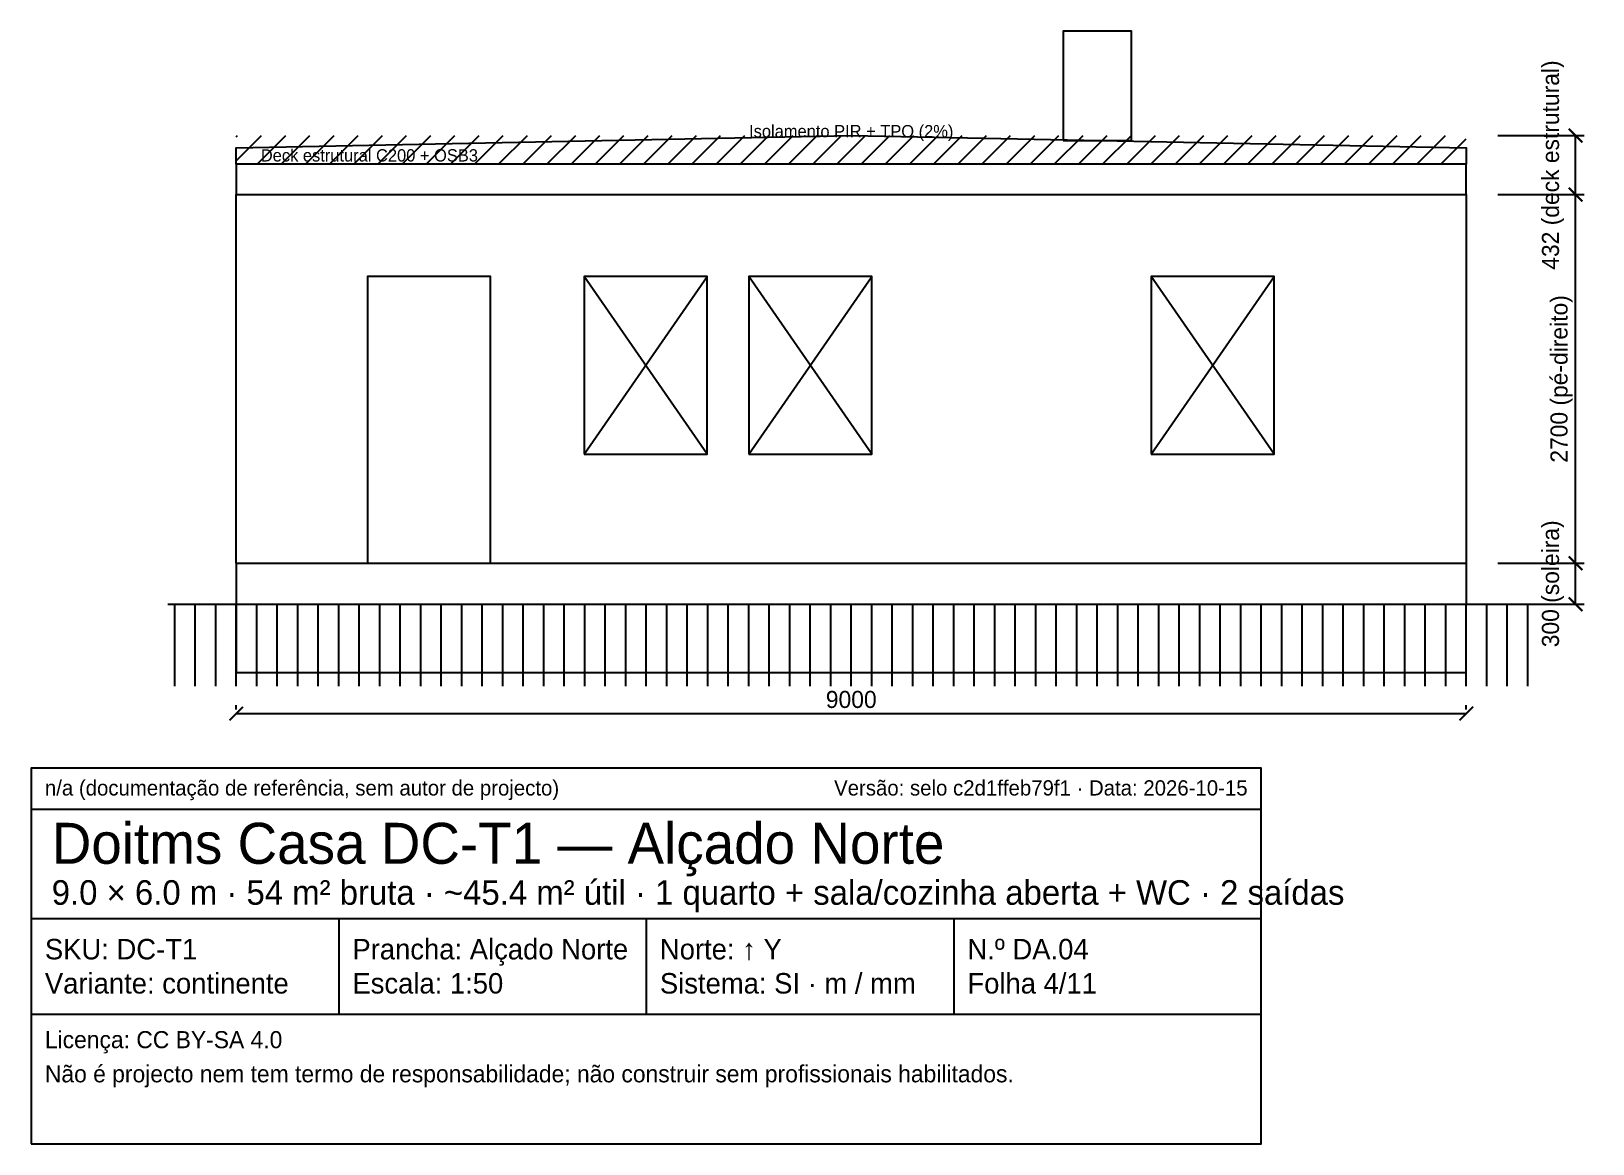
# Model space of a CAD drawing. Header units: millimetres. Extents: x -1500 to 9926, y -4250 to 3896.
import ezdxf
from ezdxf.enums import TextEntityAlignment as Align

# ---------------------------------------------------------------- set-up
doc = ezdxf.new("R2010")
doc.units = ezdxf.units.MM
for name, color, linetype in [('DC-COBERTURA', 8, 'CONTINUOUS'), ('DC-COTAS', 1, 'CONTINUOUS'), ('DC-DECK', 8, 'CONTINUOUS'), ('DC-HACHURA', 9, 'CONTINUOUS'), ('DC-LGSF-VIGAS', 5, 'CONTINUOUS'), ('DC-PAREDES-EXT', 7, 'CONTINUOUS'), ('DC-PAVIMENTO', 8, 'CONTINUOUS'), ('DC-TERRENO', 8, 'CONTINUOUS'), ('DC-TITULO', 7, 'CONTINUOUS'), ('DC-VAOS', 3, 'CONTINUOUS')]:
    doc.layers.add(name, color=color, linetype=linetype)
doc.dimstyles.new('DOITMS', dxfattribs={"dimtxt": 125, "dimasz": 100, "dimexe": 62.5, "dimexo": 30, "dimgap": 40, "dimtad": 1, "dimdec": 0, "dimblk": 'ARCHTICK', "dimcen": 2.5, "dimclrd": 256, "dimclre": 256, "dimclrt": 256, "dimazin": 3, "dimtfac": 1, "dimtmove": 0, "dimatfit": 3})

# ---------------------------------------------------------------- blocks, each defined once
blk = doc.blocks.new('_ARCHTICK')
at = {"color": 0, "linetype": 'BYBLOCK', "const_width": 0.15}
blk.add_lwpolyline([(-0.5, -0.5), (0.5, 0.5)], dxfattribs=at)

msp = doc.modelspace()

# ---------------------------------------------------------------- linework, layer by layer
at = {"layer": 'DC-COBERTURA'}
msp.add_lwpolyline([(6050, 3096), (6550, 3096), (6550, 3896), (6050, 3896)], close=True, dxfattribs=at)
at = {"layer": 'DC-DECK'}
for p, q in [((0, 2946.4), (185.6, 3132)), ((0, 3123.2), (8.8, 3132)), ((152.4, 2922), (362.4, 3132)), ((329.1, 2922), (539.1, 3132)), ((505.9, 2922), (715.9, 3132)), ((682.7, 2922), (892.7, 3132)), ((859.5, 2922), (1069.5, 3132)), ((1036.2, 2922), (1246.2, 3132)), ((1213, 2922), (1423, 3132)), ((1389.8, 2922), (1599.8, 3132)), ((1566.6, 2922), (1776.6, 3132)), ((1743.3, 2922), (1953.3, 3132)), ((1920.1, 2922), (2130.1, 3132)), ((2096.9, 2922), (2306.9, 3132)), ((2273.7, 2922), (2483.7, 3132)), ((2450.5, 2922), (2660.5, 3132)), ((2627.2, 2922), (2837.2, 3132)), ((2804, 2922), (3014, 3132)), ((2980.8, 2922), (3190.8, 3132)), ((3157.6, 2922), (3367.6, 3132)), ((3334.3, 2922), (3544.3, 3132)), ((3511.1, 2922), (3721.1, 3132)), ((3687.9, 2922), (3897.9, 3132)), ((3864.7, 2922), (4074.7, 3132)), ((4041.4, 2922), (4251.4, 3132)), ((4218.2, 2922), (4428.2, 3132)), ((4395, 2922), (4605, 3132)), ((4571.8, 2922), (4781.8, 3132)), ((4748.6, 2922), (4958.6, 3132)), ((4925.3, 2922), (5135.3, 3132)), ((5102.1, 2922), (5312.1, 3132)), ((5278.9, 2922), (5488.9, 3132)), ((5455.7, 2922), (5665.7, 3132)), ((5632.4, 2922), (5842.4, 3132)), ((5809.2, 2922), (6019.2, 3132)), ((5986, 2922), (6196, 3132)), ((6162.8, 2922), (6372.8, 3132)), ((6339.5, 2922), (6549.5, 3132)), ((6516.3, 2922), (6726.3, 3132)), ((6693.1, 2922), (6903.1, 3132)), ((6869.9, 2922), (7079.9, 3132)), ((7046.7, 2922), (7256.7, 3132)), ((7223.4, 2922), (7433.4, 3132)), ((7400.2, 2922), (7610.2, 3132)), ((7577, 2922), (7787, 3132)), ((7753.8, 2922), (7963.8, 3132)), ((7930.5, 2922), (8140.5, 3132)), ((8107.3, 2922), (8317.3, 3132)), ((8284.1, 2922), (8494.1, 3132)), ((8460.9, 2922), (8670.9, 3132)), ((8637.6, 2922), (8847.6, 3132)), ((8814.4, 2922), (9000, 3107.6)), ((8991.2, 2922), (9000, 2930.8))]:
    msp.add_line(p, q, dxfattribs=at)
for points in [[(0, 2922), (0, 3042), (4500, 3132), (9000, 3042), (9000, 2922)], [(0, 2700), (9000, 2700), (9000, 2922), (0, 2922)]]:
    msp.add_lwpolyline(points, close=True, dxfattribs=at)
at = {"layer": 'DC-HACHURA'}
for p, q in [((-450, -900), (-450, -300)), ((-300, -900), (-300, -300)), ((-150, -900), (-150, -300)), ((0, -900), (0, -300)), ((150, -900), (150, -300)), ((300, -900), (300, -300)), ((450, -900), (450, -300)), ((600, -900), (600, -300)), ((750, -900), (750, -300)), ((900, -900), (900, -300)), ((1050, -900), (1050, -300)), ((1200, -900), (1200, -300)), ((1350, -900), (1350, -300)), ((1500, -900), (1500, -300)), ((1650, -900), (1650, -300)), ((1800, -900), (1800, -300)), ((1950, -900), (1950, -300)), ((2100, -900), (2100, -300)), ((2250, -900), (2250, -300)), ((2400, -900), (2400, -300)), ((2550, -900), (2550, -300)), ((2700, -900), (2700, -300)), ((2850, -900), (2850, -300)), ((3000, -900), (3000, -300)), ((3150, -900), (3150, -300)), ((3300, -900), (3300, -300)), ((3450, -900), (3450, -300)), ((3600, -900), (3600, -300)), ((3750, -900), (3750, -300)), ((3900, -900), (3900, -300)), ((4050, -900), (4050, -300)), ((4200, -900), (4200, -300)), ((4350, -900), (4350, -300)), ((4500, -900), (4500, -300)), ((4650, -900), (4650, -300)), ((4800, -900), (4800, -300)), ((4950, -900), (4950, -300)), ((5100, -900), (5100, -300)), ((5250, -900), (5250, -300)), ((5400, -900), (5400, -300)), ((5550, -900), (5550, -300)), ((5700, -900), (5700, -300)), ((5850, -900), (5850, -300)), ((6000, -900), (6000, -300)), ((6150, -900), (6150, -300)), ((6300, -900), (6300, -300)), ((6450, -900), (6450, -300)), ((6600, -900), (6600, -300)), ((6750, -900), (6750, -300)), ((6900, -900), (6900, -300)), ((7050, -900), (7050, -300)), ((7200, -900), (7200, -300)), ((7350, -900), (7350, -300)), ((7500, -900), (7500, -300)), ((7650, -900), (7650, -300)), ((7800, -900), (7800, -300)), ((7950, -900), (7950, -300)), ((8100, -900), (8100, -300)), ((8250, -900), (8250, -300)), ((8400, -900), (8400, -300)), ((8550, -900), (8550, -300)), ((8700, -900), (8700, -300)), ((8850, -900), (8850, -300)), ((9000, -900), (9000, -300)), ((9150, -900), (9150, -300)), ((9300, -900), (9300, -300)), ((9450, -900), (9450, -300))]:
    msp.add_line(p, q, dxfattribs=at)
at = {"layer": 'DC-LGSF-VIGAS'}
msp.add_lwpolyline([(0, -300), (0, -800), (9000, -800), (9000, -300)], dxfattribs=at)
at = {"layer": 'DC-PAREDES-EXT'}
msp.add_lwpolyline([(0, 0), (0, 2700), (9000, 2700), (9000, 0)], dxfattribs=at)
at = {"layer": 'DC-PAVIMENTO'}
for p, q in [((0, 0), (9000, 0)), ((0, 0), (0, -300)), ((9000, 0), (9000, -300)), ((0, -300), (9000, -300))]:
    msp.add_line(p, q, dxfattribs=at)
at = {"layer": 'DC-TERRENO'}
msp.add_line((-500, -300), (9500, -300), dxfattribs=at)
at = {"layer": 'DC-TITULO'}
for p, q in [((-1500, -1800), (7500, -1800)), ((-1500, -2600), (7500, -2600)), ((750, -2600), (750, -3300)), ((3000, -2600), (3000, -3300)), ((5250, -2600), (5250, -3300)), ((-1500, -3300), (7500, -3300))]:
    msp.add_line(p, q, dxfattribs=at)
msp.add_lwpolyline([(-1500, -4250), (7500, -4250), (7500, -1500), (-1500, -1500)], close=True, dxfattribs=at)
at = {"layer": 'DC-VAOS'}
for p, q in [((2545, 800), (3445, 2100)), ((3445, 800), (2545, 2100)), ((3750, 800), (4650, 2100)), ((4650, 800), (3750, 2100)), ((6695, 800), (7595, 2100)), ((7595, 800), (6695, 2100))]:
    msp.add_line(p, q, dxfattribs=at)
for points in [[(960, 0), (1860, 0), (1860, 2100), (960, 2100)], [(2545, 800), (3445, 800), (3445, 2100), (2545, 2100)], [(3750, 800), (4650, 800), (4650, 2100), (3750, 2100)], [(6695, 800), (7595, 800), (7595, 2100), (6695, 2100)]]:
    msp.add_lwpolyline(points, close=True, dxfattribs=at)

# ---------------------------------------------------------------- texts
at = {"layer": 'DC-DECK'}
msp.add_text('Isolamento PIR + TPO (2%)', height=90, dxfattribs=at).set_placement((4500, 3092), align=Align.BOTTOM_CENTER)
msp.add_text('Deck estrutural C200 + OSB3', height=90, dxfattribs=at).set_placement((180, 2942))
at = {"layer": 'DC-TITULO'}
for s, height, p in [('n/a (documentação de referência, sem autor de projecto)', 111.5, (-1400, -1700)), ('Doitms Casa DC-T1 — Alçado Norte', 300, (-1350, -2200)), ('9.0 × 6.0 m · 54 m² bruta · ~45.4 m² útil · 1 quarto + sala/cozinha aberta + WC · 2 saídas', 180, (-1350, -2500)), ('Prancha: Alçado Norte', 150, (850, -2900)), ('SKU: DC-T1', 150, (-1400, -2900)), ('Norte: ↑ Y', 150, (3100, -2900)), ('N.º DA.04', 150, (5350, -2900)), ('Variante: continente', 150, (-1400, -3150)), ('Escala: 1:50', 150, (850, -3150)), ('Sistema: SI · m / mm', 150, (3100, -3150)), ('Folha 4/11', 150, (5350, -3150)), ('Licença: CC BY-SA 4.0', 125, (-1400, -3550)), ('Não é projecto nem tem termo de responsabilidade; não construir sem profissionais habilitados.', 125, (-1400, -3800))]:
    msp.add_text(s, height=height, dxfattribs=at).set_placement(p)
msp.add_text('Versão: selo c2d1ffeb79f1 · Data: 2026-10-15', height=111.5, dxfattribs=at).set_placement((7400, -1700), align=Align.RIGHT)

# ---------------------------------------------------------------- dimensions: what is measured, and where the dimension line sits
at = {"layer": 'DC-COTAS'}
for base, p1, p2, text in [((9800, 2700), (9200, 2700), (9200, 3132), '432 (deck estrutural)'), ((9800, 0), (9200, 0), (9200, 2700), '2700 (pé-direito)'), ((9800, -300), (9200, -300), (9200, 0), '300 (soleira)')]:
    msp.add_linear_dim(base=base, p1=p1, p2=p2, angle=90, text=text, dimstyle='DOITMS', dxfattribs=at).render()
msp.add_linear_dim(base=(0, -1100), p1=(0, -1100), p2=(9000, -1100), dimstyle='DOITMS', dxfattribs=at).render()

doc.saveas('drawing.dxf')
